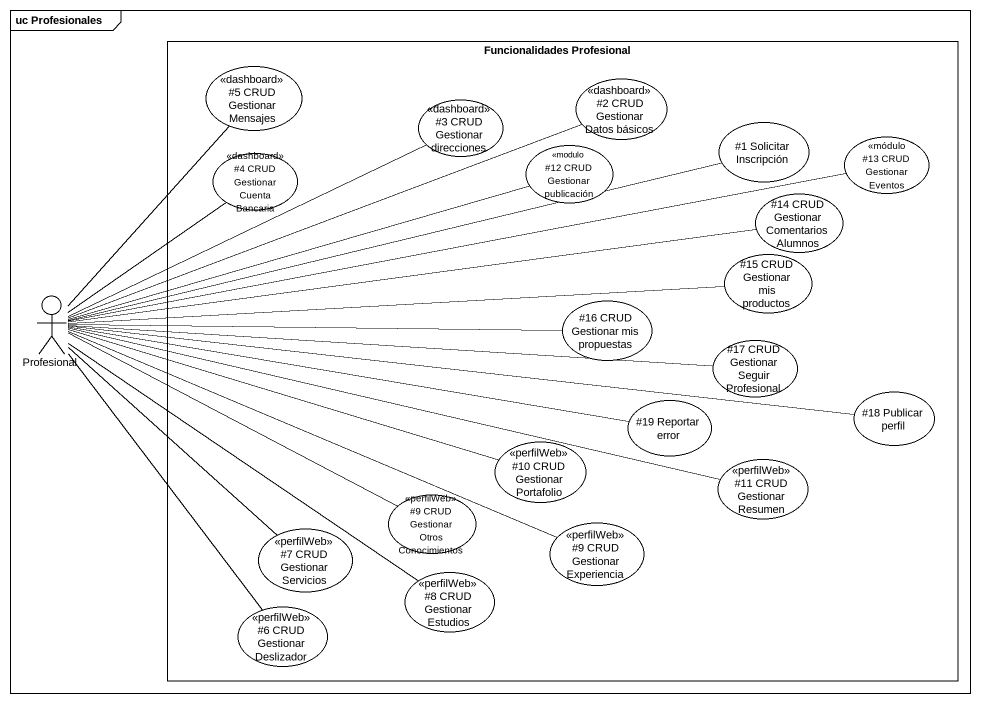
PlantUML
@startuml
mainframe uc Profesionales
rectangle "Funcionalidades Profesional" as Funcionalidades_Profesional {
  usecase "#5 CRUD Gestionar Mensajes" as u5_CRUD_Gestionar_Mensajes <<dashboard>>
  usecase "#2 CRUD Gestionar Datos básicos" as u2_CRUD_Gestionar_Datos <<dashboard>>
  usecase "#3 CRUD Gestionar direcciones" as u3_CRUD_Gestionar_direcciones <<dashboard>>
  usecase "#1 Solicitar Inscripción" as u1_Solicitar_Inscripción
  usecase "#4 CRUD Gestionar Cuenta Bancaria" as u4_CRUD_Gestionar_Cuenta <<dashboard>>
  usecase "#12 CRUD Gestionar publicación" as u12_CRUD_Gestionar <<modulo publicaciones>>
  usecase "#13 CRUD Gestionar Eventos" as u13_CRUD_Gestionar_Eventos <<módulo eventos>>
  usecase "#14 CRUD Gestionar Comentarios Alumnos" as u14_CRUD_Gestionar
  usecase "#15 CRUD Gestionar mis productos" as u15_CRUD_Gestionar_mis
  usecase "#16 CRUD Gestionar mis propuestas" as u16_CRUD_Gestionar_mis
  usecase "#17 CRUD Gestionar Seguir Profesional" as u17_CRUD_Gestionar_Seguir
  usecase "#19 Reportar error" as u19_Reportar_error
  usecase "#18 Publicar perfil" as u18_Publicar_perfil
  usecase "#10 CRUD Gestionar Portafolio" as u10_CRUD_Gestionar_Portafolio <<perfilWeb>>
  usecase "#9 CRUD Gestionar Otros Conocimientos" as u9_CRUD_Gestionar_Otros <<perfilWeb>>
  usecase "#11 CRUD Gestionar Resumen" as u11_CRUD_Gestionar_Resumen <<perfilWeb>>
  usecase "#7 CRUD Gestionar Servicios" as u7_CRUD_Gestionar_Servicios <<perfilWeb>>
  usecase "#9 CRUD Gestionar Experiencia" as u9_CRUD_Gestionar_Experiencia <<perfilWeb>>
  usecase "#8 CRUD Gestionar Estudios" as u8_CRUD_Gestionar_Estudios <<perfilWeb>>
  usecase "#6 CRUD Gestionar Deslizador" as u6_CRUD_Gestionar_Deslizador <<perfilWeb>>
}
actor Profesional
Profesional -up- u5_CRUD_Gestionar_Mensajes
Profesional -right- u2_CRUD_Gestionar_Datos
Profesional -right- u3_CRUD_Gestionar_direcciones
Profesional -right- u1_Solicitar_Inscripción
Profesional -up- u4_CRUD_Gestionar_Cuenta
Profesional -right- u12_CRUD_Gestionar
Profesional -right- u13_CRUD_Gestionar_Eventos
Profesional -right- u14_CRUD_Gestionar
Profesional -right- u15_CRUD_Gestionar_mis
Profesional -right- u16_CRUD_Gestionar_mis
Profesional -right- u17_CRUD_Gestionar_Seguir
Profesional -right- u19_Reportar_error
Profesional -right- u18_Publicar_perfil
Profesional -right- u10_CRUD_Gestionar_Portafolio
Profesional -right- u9_CRUD_Gestionar_Otros
Profesional -right- u11_CRUD_Gestionar_Resumen
Profesional -- u7_CRUD_Gestionar_Servicios
Profesional -right- u9_CRUD_Gestionar_Experiencia
Profesional -- u8_CRUD_Gestionar_Estudios
Profesional -- u6_CRUD_Gestionar_Deslizador
@enduml
